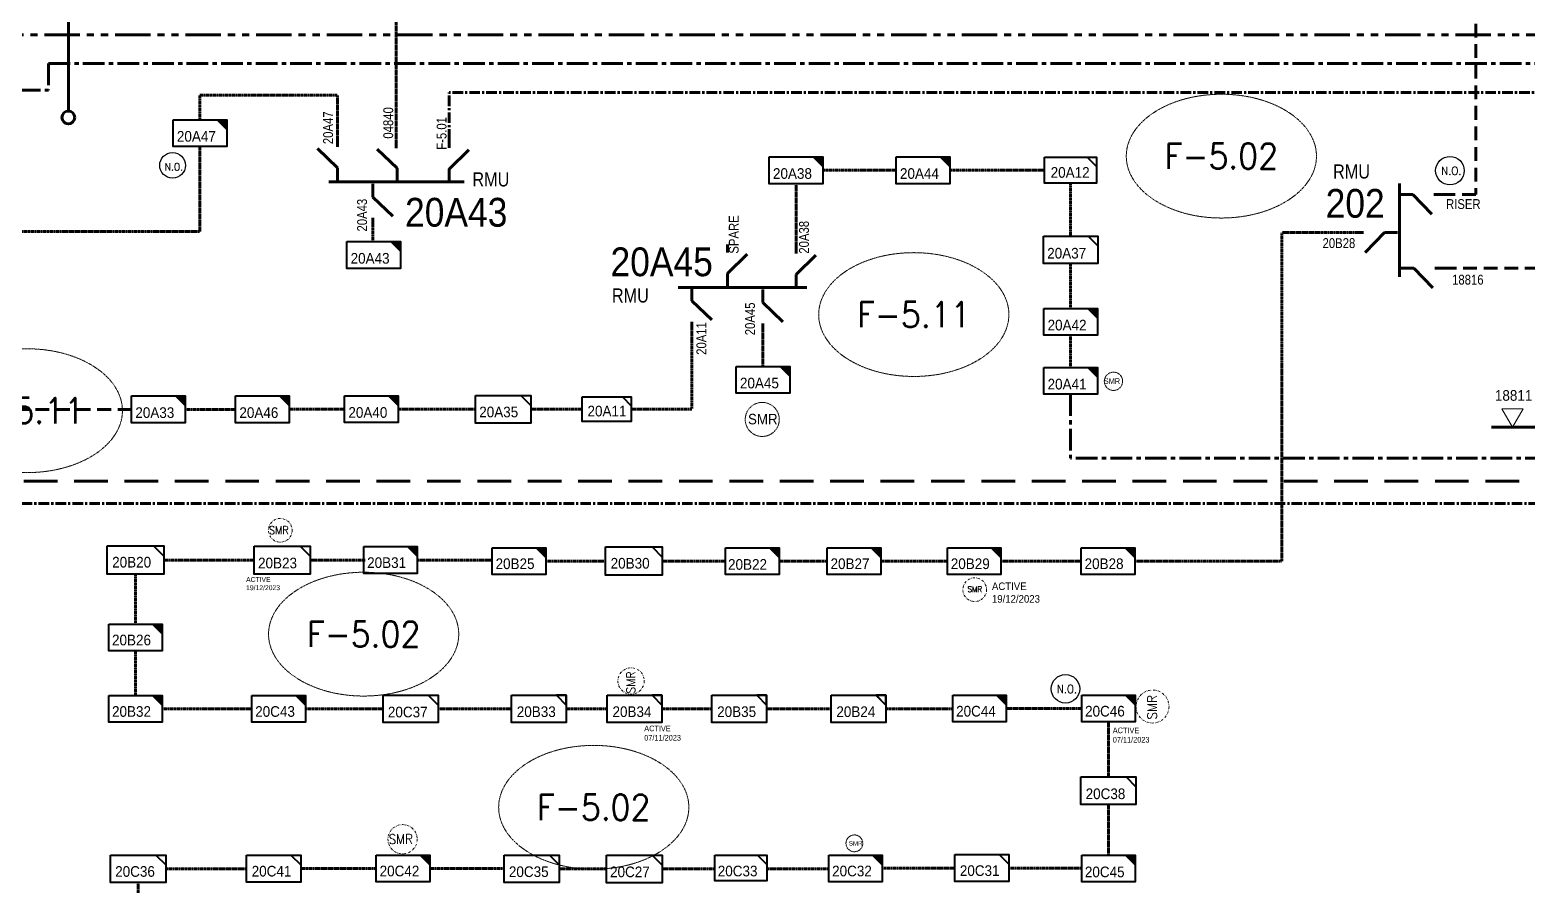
# Model space of a CAD drawing. Header units: metres. Extents: x 65984 to 144644, y -19036 to 23726.
# Drawn here: x 120301 to 120821, y 20849 to 21146 of the extents above; entities that cross this region are included whole.
import ezdxf
from ezdxf.enums import TextEntityAlignment as Align

# ---------------------------------------------------------------- set-up
doc = ezdxf.new("R2010")
doc.units = ezdxf.units.M
doc.header["$MEASUREMENT"] = 0
for name, pattern in [('( Center )', [2, 1.25, -0.25, 0.25, -0.25]), ('( Phantom )', [2.5, 1.25, -0.25, 0.25, -0.25, 0.25, -0.25]), ('DGN Style 3', [0.013877, 0, -0.013877]), ('DGN Style 4', [1.6, 0.8, -0.4, 0, -0.4]), ('HIDDEN2', [2381.25, 1587.5, -793.75])]:
    doc.linetypes.add(name, pattern=pattern)
doc.layers.get('0').update_dxf_attribs({"color": 95, "lineweight": 40})
for name, color, linetype, lineweight in [('d_eos', 111, 'Continuous', 40), ('d_eos no', 121, 'Continuous', 40), ('d_oh branch', 94, 'Continuous', 40), ('d_switch', 95, 'Continuous', 40), ('d_tf', 1, 'Continuous', 40), ('d_tf no', 6, 'Continuous', 40), ('d_ug cable', 95, 'Continuous', 40), ('d_ug main line', 95, 'Continuous', 40), ('FDR  1  05', 172, 'Continuous', 40), ('FDR  1  16', 234, 'Continuous', 40), ('fedr no', 95, 'Continuous', 40), ('Level 37', 7, 'Continuous', 0), ('O H MAIN FEEDER', 4, 'Continuous', 100), ('SW N O', 114, 'Continuous', 30)]:
    doc.layers.add(name, color=color, linetype=linetype, lineweight=lineweight)
doc.styles.add('NASKHF', font='naskhf.shx', dxfattribs={"height": 8})
doc.styles.add('Style-Arial', font='arial.ttf')
doc.styles.add('Style-ENGINEERING', font='ENGINEERING.shx')
doc.styles.add('Style-msdefault', font='msdefault.shx')
doc.styles.add('Style-simplex', font='simplex.shx')
doc.styles.add('Style-STANDARD', font='STANDARD.shx')

# ---------------------------------------------------------------- blocks, each defined once
blk = doc.blocks.new('TF_8')
at = {"color": 0, "linetype": 'ByBlock', "lineweight": -2}
blk.add_line((6.3, 4.95), (9.9, 1.35), dxfattribs=at)
blk.add_3dface([(-10.1, 4.95), (9.9, 4.95), (9.9, -5.05), (-10.1, -5.05)], dxfattribs=at)
blk = doc.blocks.new('exist.us-1000kva')
at = {"color": 0, "linetype": 'ByBlock', "lineweight": -2, "flags": 128}
blk.add_lwpolyline([(40, 12.9), (32.8, 20), (40, 20)], close=True, dxfattribs=at)
at = {"color": 0, "linetype": 'ByBlock', "lineweight": -2, "extrusion": (0, 0, -1)}
blk.add_solid([(-40, 12.9), (-32.8, 20), (-40, 20)], dxfattribs=at)
at = {"color": 0, "linetype": 'ByBlock', "lineweight": -2, "xscale": 2, "yscale": 2}
blk.add_blockref('TF_8', (20.2, 10.1), dxfattribs=at)
blk = doc.blocks.new('*U965')
at = {"layer": 'SW N O', "color": 3, "ltscale": 0.426762}
blk.add_circle((0, 0), 16.8, dxfattribs=at)
at = {"layer": 'SW N O', "color": 3, "style": 'Style-STANDARD'}
blk.add_text('N.O.', height=9.6, dxfattribs=at).set_placement((1.7, -0.2), align=Align.MIDDLE_CENTER)
blk = doc.blocks.new('TRA1_196')
at = {"layer": 'd_tf', "color": 1, "linetype": 'Continuous', "lineweight": 0, "ltscale": 0.000150064, "extrusion": (0, 0, -1), "flags": 128}
blk.add_lwpolyline([(-10, -17), (0, 0), (10, -17)], close=True, dxfattribs=at)
blk = doc.blocks.new('TRA1_195')
at = {"layer": 'd_tf', "color": 1, "linetype": 'Continuous', "lineweight": 0, "ltscale": 0.000150064, "xscale": 1.000046566207833, "yscale": 1.000046566207833, "zscale": 1.000046566207833, "rotation": 180}
blk.add_blockref('TRA1_196', (0, 0), dxfattribs=at)
blk = doc.blocks.new('*U2390')
at = {"layer": 'FDR  1  05', "color": 1, "linetype": 'Continuous', "lineweight": 40, "flags": 128}
blk.add_lwpolyline([(5.48, 4.27), (8.55, 1.2), (8.55, 4.27)], close=True, dxfattribs=at)
at = {"layer": 'FDR  1  05', "color": 1, "linetype": 'Continuous', "lineweight": 40, "xscale": 0.8535245333131425, "yscale": 0.8535245333131425, "zscale": 0.383590504411921, "rotation": 359.9999999999999}
blk.add_blockref('TF_8', (0.1, 0.05), dxfattribs=at)
blk = doc.blocks.new('*U2342')
at = {"layer": 'FDR  1  05', "color": 2, "linetype": 'Continuous', "lineweight": 40, "flags": 128}
blk.add_lwpolyline([(5.48, 4.27), (8.55, 1.2), (8.55, 4.27)], close=True, dxfattribs=at)
at = {"layer": 'FDR  1  05', "color": 2, "linetype": 'Continuous', "lineweight": 40, "xscale": 0.8535245333131425, "yscale": 0.8535245333131425, "zscale": 0.383590504411921, "rotation": 359.9999999999999}
blk.add_blockref('TF_8', (0.1, 0.05), dxfattribs=at)
blk = doc.blocks.new('*U3841')
at = {"layer": 'SW N O', "color": 3}
blk.add_circle((0, 0), 16.8, dxfattribs=at)
at = {"layer": 'SW N O', "color": 3, "insert": (1.7, -1.8), "char_height": 9.6, "attachment_point": 5, "line_spacing_factor": 0.6, "style": 'Style-STANDARD'}
blk.add_mtext('N.O.', dxfattribs=at)

msp = doc.modelspace()

# ---------------------------------------------------------------- linework, layer by layer
at = {"layer": 'd_eos', "color": 7, "linetype": 'Continuous', "lineweight": 211, "ltscale": 0.625574}
for p, q in [((120407.53, 21105.53), (120407.53, 21108.29)), ((120427.98, 21105.09), (120427.98, 21107.86)), ((120446.36, 21105.16), (120446.36, 21107.93)), ((120407.53, 21098.23), (120400.67, 21104.89)), ((120428.24, 21098.09), (120421.38, 21104.76)), ((120446.36, 21097.8), (120453.23, 21104.46)), ((120407.53, 21093.67), (120407.53, 21098.23)), ((120428.24, 21093.54), (120428.24, 21098.09)), ((120446.36, 21093.31), (120446.36, 21097.87)), ((120404.53, 21093.31), (120451.58, 21093.31)), ((120419.86, 21092.65), (120419.86, 21088.09)), ((120776.38, 21060.4), (120776.38, 21092.79)), ((120419.87, 21088.09), (120426.73, 21081.43)), ((120776.38, 21089), (120780.93, 21089)), ((120780.93, 21088.99), (120787.59, 21082.13)), ((120788.23, 21089), (120790.99, 21089)), ((120419.86, 21080.8), (120419.86, 21078.03)), ((120542.99, 21068.86), (120542.99, 21071.63)), ((120566.79, 21068.5), (120566.79, 21071.27)), ((120763.86, 21075.73), (120761.09, 21075.73)), ((120771.16, 21075.73), (120764.49, 21068.87)), ((120775.71, 21075.73), (120771.16, 21075.73)), ((120542.99, 21061.57), (120549.85, 21068.23)), ((120566.79, 21061.2), (120573.65, 21067.86)), ((120542.99, 21057.01), (120542.99, 21061.57)), ((120566.79, 21056.65), (120566.79, 21061.2)), ((120776.74, 21063.4), (120781.29, 21063.4)), ((120781.29, 21063.4), (120787.95, 21056.54)), ((120788.59, 21063.4), (120791.36, 21063.4)), ((120525.91, 21056.65), (120570.59, 21056.65)), ((120530.65, 21056.59), (120530.65, 21052.03)), ((120555.32, 21055.98), (120555.32, 21051.43)), ((120530.66, 21052.03), (120537.52, 21045.37)), ((120555.32, 21051.43), (120562.18, 21044.77)), ((120530.65, 21044.73), (120530.65, 21041.97)), ((120555.32, 21044.13), (120555.32, 21041.36))]:
    msp.add_line(p, q, dxfattribs=at)
at = {"layer": 'd_oh branch', "color": 1, "linetype": 'Continuous', "lineweight": 100}
msp.add_line((120923.79, 21008.17), (120808.29, 21008.17), dxfattribs=at)
at = {"layer": 'd_ug cable', "color": 241, "linetype": 'DGN Style 3', "lineweight": 100}
for p, q in [((120576.1, 21097.37), (120601.57, 21097.37)), ((120620.2, 21097.37), (120653.11, 21097.37)), ((120566.79, 21071.27), (120566.79, 21092.71)), ((120662.14, 21092.85), (120662.14, 21074.48)), ((120662.14, 21049.38), (120662.14, 21065.03)), ((120662.14, 21028.88), (120662.14, 21040.07)), ((120354.68, 21014.33), (120372.18, 21014.33)), ((120474.74, 21014.37), (120492.49, 21014.37))]:
    msp.add_line(p, q, dxfattribs=at)
at = {"layer": 'd_ug cable', "color": 3, "linetype": 'DGN Style 3', "lineweight": 100}
msp.add_line((120419.86, 21078.03), (120419.86, 21072.58), dxfattribs=at)
at = {"layer": 'd_ug cable', "color": 1, "linetype": 'DGN Style 3', "lineweight": 100}
for p, q in [((120347.24, 20961.99), (120378.62, 20961.99)), ((120398.06, 20961.99), (120417.26, 20961.99)), ((120435.28, 20961.99), (120461.29, 20961.99)), ((120337.4, 20939.82), (120337.4, 20957.07)), ((120337.4, 20914.93), (120337.4, 20930.46)), ((120578.99, 20910.29), (120556.59, 20910.29)), ((120597.98, 20910.29), (120621.22, 20910.29)), ((120639.8, 20910.39), (120666, 20910.39))]:
    msp.add_line(p, q, dxfattribs=at)
at = {"layer": 'd_ug cable', "color": 36, "linetype": 'DGN Style 3', "lineweight": 100}
for p, q in [((120346.69, 20910.29), (120377.83, 20910.29)), ((120396.41, 20910.29), (120423.44, 20910.29)), ((120442.54, 20910.29), (120468.02, 20910.29)), ((120501.25, 20910.29), (120487.01, 20910.29)), ((120537.6, 20910.29), (120520.24, 20910.29)), ((120675.29, 20886.66), (120675.29, 20905.74)), ((120675.29, 20877.11), (120675.29, 20859.53)), ((120347.91, 20854.74), (120376.03, 20854.74)), ((120439.61, 20854.88), (120465.47, 20854.88)), ((120484.58, 20854.75), (120500.99, 20854.75)), ((120520.26, 20854.71), (120538.63, 20854.71)), ((120621.94, 20855.02), (120596.74, 20855.02)), ((120666, 20855.02), (120640.7, 20855.02))]:
    msp.add_line(p, q, dxfattribs=at)
at = {"layer": 'd_ug cable', "color": 11, "linetype": 'HIDDEN2', "lineweight": 158, "ltscale": 0.003}
msp.add_lwpolyline([(120777.15, 21255.44), (120802.84, 21255.44), (120802.84, 21089), (120790.42, 21089)], dxfattribs=at)
at = {"layer": 'd_ug cable', "color": 3, "linetype": 'DGN Style 3', "lineweight": 100, "flags": 128}
for points in [[(120539.2, 21222.81), (120427.98, 21222.81), (120427.98, 21107.86)], [(120407.53, 21108.29), (120407.53, 21123.45), (120359.79, 21123.45), (120359.79, 21114.94)], [(120143.19, 21076.11), (120359.79, 21076.11), (120359.79, 21105.62)]]:
    msp.add_lwpolyline(points, dxfattribs=at)
at = {"layer": 'd_ug cable', "color": 1, "linetype": 'HIDDEN2', "lineweight": 158, "ltscale": 0.003}
msp.add_lwpolyline([(120791.36, 21063.4), (120841.3, 21063.4), (120841.3, 21114.44)], dxfattribs=at)
at = {"layer": 'd_ug cable', "color": 1, "linetype": 'DGN Style 3', "lineweight": 100, "flags": 128}
for points in [[(120761.29, 21075.71), (120735.54, 21075.71), (120735.54, 20961.61), (120684.41, 20961.61)], [(120500.82, 20961.61), (120479.88, 20961.61)], [(120542.33, 20961.61), (120520.34, 20961.61)], [(120577.61, 20961.61), (120560.91, 20961.61)], [(120619.37, 20961.61), (120596.19, 20961.61)], [(120665.83, 20961.61), (120637.95, 20961.61)]]:
    msp.add_lwpolyline(points, dxfattribs=at)
at = {"layer": 'd_ug cable', "color": 241, "linetype": 'DGN Style 3', "lineweight": 100, "flags": 128}
for points in [[(120530.65, 21041.97), (120530.65, 21014.37), (120509.56, 21014.37)], [(120555.32, 21041.36), (120555.32, 21029.25)], [(120410.03, 21014.37), (120390.52, 21014.37)], [(120428.66, 21014.37), (120455.78, 21014.37)]]:
    msp.add_lwpolyline(points, dxfattribs=at)
at = {"layer": 'd_ug cable', "color": 241, "linetype": 'HIDDEN2', "lineweight": 158, "ltscale": 0.003}
msp.add_lwpolyline([(120336.06, 21014.33), (120217.93, 21014.33), (120217.93, 20866.15), (120062.62, 20866.15), (120062.62, 20896.38)], dxfattribs=at)
at = {"layer": 'd_ug cable', "color": 36, "linetype": 'DGN Style 3', "lineweight": 100, "flags": 128}
for points in [[(120421.03, 20854.84), (120394.79, 20854.84)], [(120556.65, 20854.71), (120578.16, 20854.71)]]:
    msp.add_lwpolyline(points, dxfattribs=at)
at = {"layer": 'd_ug cable', "color": 38, "linetype": 'DGN Style 3', "lineweight": 100, "flags": 128}
msp.add_lwpolyline([(120501.6, 20782.45), (120338.34, 20782.45), (120338.34, 20849.96)], dxfattribs=at)
at = {"layer": 'd_ug cable', "color": 2, "linetype": 'DGN Style 3', "lineweight": 13}
for centre, radius in [((120677.03, 21024.08), 3.18), ((120555.07, 21010.83), 5.91)]:
    msp.add_circle(centre, radius, dxfattribs=at)
at = {"layer": 'd_ug cable', "color": 2, "linetype": 'DGN Style 4', "lineweight": 13}
for centre, radius in [((120387.71, 20972.31), 4.12), ((120628.85, 20951.7), 4.12), ((120509.52, 20920), 4.57), ((120690.59, 20911.11), 5.73), ((120430.16, 20865.01), 5.08)]:
    msp.add_circle(centre, radius, dxfattribs=at)
at = {"layer": 'd_ug cable', "color": 1, "linetype": 'DGN Style 3', "lineweight": 13}
msp.add_circle((120587.06, 20863.59), 2.92, dxfattribs=at)
at = {"layer": 'd_ug main line', "color": 55, "linetype": 'HIDDEN2', "lineweight": 140, "ltscale": 0.00735}
msp.add_line((120123.61, 20989.34), (121258.1, 20989.34), dxfattribs=at)
at = {"layer": 'd_ug main line', "color": 234, "linetype": '( Phantom )', "lineweight": 158, "ltscale": 9.8, "flags": 128}
msp.add_lwpolyline([(119497.34, 21144.44), (121250.47, 21144.44)], dxfattribs=at)
at = {"layer": 'd_ug main line', "color": 3, "linetype": '( Center )', "lineweight": 140, "ltscale": 2.94, "flags": 128}
msp.add_lwpolyline([(120446.36, 21107.93), (120446.36, 21124.44), (121251.65, 21124.44)], dxfattribs=at)
at = {"layer": 'd_ug main line', "color": 95, "linetype": '( Center )', "lineweight": 140, "ltscale": 2.94, "flags": 128}
msp.add_lwpolyline([(120150.02, 20653.22), (120272.41, 20653.22), (120272.42, 20981.65), (121208.23, 20981.65)], dxfattribs=at)
at = {"layer": 'FDR  1  16', "color": 211, "linetype": '( Center )', "lineweight": 140, "ltscale": 6, "flags": 128}
for points in [[(120307.19, 21134.44), (120307.19, 21125.17), (120233.57, 21125.17), (120233.57, 21107.56)], [(120307.19, 21134.44), (121261.1, 21134.44)]]:
    msp.add_lwpolyline(points, dxfattribs=at)
at = {"layer": 'FDR  1  16', "color": 241, "linetype": '( Center )', "lineweight": 158, "ltscale": 6, "flags": 128}
msp.add_lwpolyline([(120662.14, 21019.57), (120662.14, 20997.42), (121271.9, 20997.42)], dxfattribs=at)
at = {"layer": 'fedr no', "color": 82, "linetype": 'DGN Style 3', "lineweight": 13, "true_color": 0x1dc70e}
for centre in [(120714.5, 21102.29), (120607.69, 21047.26), (120299.86, 21013.87), (120416.65, 20936.25), (120496.55, 20876.11)]:
    msp.add_ellipse(centre, major_axis=(33.02, 0), ratio=0.651175, dxfattribs=at)
at = {"layer": 'O H MAIN FEEDER', "color": 55, "lineweight": 211, "ltscale": 0.488306}
for q in [(120314.19, 21234.51), (120314.19, 21120.3)]:
    msp.add_line((120314.19, 21117.91), q, dxfattribs=at)
msp.add_circle((120314.1, 21115.71), 2.21, dxfattribs=at)

# ---------------------------------------------------------------- block references
at = {"layer": 'd_tf', "color": 1, "linetype": 'Continuous', "lineweight": 0, "ltscale": 0.000150064, "xscale": 0.37, "yscale": 0.37, "zscale": 0.37, "rotation": 359.9999999999999}
msp.add_blockref('TRA1_195', (120815.56, 21008.17), dxfattribs=at)
at = {"layer": 'd_tf no', "color": 121, "linetype": 'Continuous', "lineweight": 40, "zscale": 0.4267622666565712, "rotation": 359.9999999999999}
for name, p, xscale, yscale in [('TF_8', (120388.44, 20962.04), 0.9720894791952127, 0.9720894791952127), ('exist.us-1000kva', (120619.37, 20956.97), 0.464546894241181, 0.464546894241181), ('exist.us-1000kva', (120578.16, 20850.23), 0.464546894241181, 0.464546894241181)]:
    msp.add_blockref(name, p, dxfattribs=dict(at, xscale=xscale, yscale=yscale))
at = {"layer": 'FDR  1  05', "color": 3, "linetype": 'Continuous', "lineweight": 40, "xscale": 0.4656614808427965, "yscale": 0.4656614808427965, "zscale": 0.4267622666565712, "rotation": 359.9999999999999}
for p in [(120350.48, 21105.62), (120410.8, 21063.27)]:
    msp.add_blockref('exist.us-1000kva', p, dxfattribs=at)
at = {"layer": 'FDR  1  05', "color": 241, "linetype": 'Continuous', "lineweight": 40, "zscale": 0.4267622666565712, "rotation": 359.9999999999999}
for name, p, xscale, yscale in [('exist.us-1000kva', (120557.48, 21092.71), 0.4656614808427965, 0.4656614808427965), ('exist.us-1000kva', (120601.57, 21092.71), 0.4656614808427965, 0.4656614808427965), ('TF_8', (120662.24, 21097.42), 0.9038214102303195, 0.9038214102303195), ('TF_8', (120662.24, 21069.81), 0.944981180997207, 0.944981180997207), ('exist.us-1000kva', (120652.83, 21040.07), 0.4656614808427965, 0.4656614808427965), ('exist.us-1000kva', (120546.01, 21019.93), 0.4656614808427965, 0.4656614808427965), ('exist.us-1000kva', (120336.06, 21009.67), 0.4656614808427965, 0.4656614808427965), ('exist.us-1000kva', (120372.18, 21009.67), 0.4656614808427965, 0.4656614808427965), ('exist.us-1000kva', (120410.03, 21009.71), 0.4656614808427965, 0.4656614808427965), ('TF_8', (120465.24, 21014.42), 0.9602043413536009, 0.9602043413536009), ('TF_8', (120501.11, 21014.41), 0.8535245333131425, 0.8535245333131425)]:
    msp.add_blockref(name, p, dxfattribs=dict(at, xscale=xscale, yscale=yscale))
at = {"layer": 'FDR  1  05', "color": 2, "linetype": 'Continuous', "lineweight": 40, "zscale": 0.4267622666565712, "rotation": 359.9999999999999}
for p, xscale, yscale in [((120652.83, 21019.57), 0.4656614808427965, 0.4656614808427965), ((120666, 20905.74), 0.464546894241181, 0.464546894241181), ((120421.03, 20850.23), 0.464546894241181, 0.464546894241181)]:
    msp.add_blockref('exist.us-1000kva', p, dxfattribs=dict(at, xscale=xscale, yscale=yscale))
at = {"layer": 'FDR  1  05', "color": 1, "linetype": 'Continuous', "lineweight": 40, "zscale": 0.4267622666565712, "rotation": 359.9999999999999}
for name, p, xscale, yscale in [('TF_8', (120337.5, 20962.04), 0.9843075224650472, 0.9843075224650472), ('exist.us-1000kva', (120416.69, 20957.35), 0.464546894241181, 0.464546894241181), ('exist.us-1000kva', (120461.29, 20956.97), 0.464546894241181, 0.464546894241181), ('TF_8', (120510.6, 20961.66), 0.9843075224650472, 0.9843075224650472), ('exist.us-1000kva', (120542.33, 20956.97), 0.464546894241181, 0.464546894241181), ('exist.us-1000kva', (120577.61, 20956.97), 0.464546894241181, 0.464546894241181), ('exist.us-1000kva', (120665.83, 20956.97), 0.464546894241181, 0.464546894241181), ('exist.us-1000kva', (120328.11, 20930.46), 0.464546894241181, 0.464546894241181), ('exist.us-1000kva', (120328.11, 20905.64), 0.464546894241181, 0.464546894241181), ('exist.us-1000kva', (120377.83, 20905.64), 0.464546894241181, 0.464546894241181), ('TF_8', (120433.09, 20910.33), 0.9550810409322019, 0.9550810409322019), ('exist.us-1000kva', (120621.22, 20905.74), 0.464546894241181, 0.464546894241181)]:
    msp.add_blockref(name, p, dxfattribs=dict(at, xscale=xscale, yscale=yscale))
at = {"layer": 'FDR  1  05', "color": 1, "linetype": 'Continuous', "lineweight": 40, "xscale": 1.112546483158744, "yscale": 1.112546483158744, "zscale": 1.112546483158744}
for p in [(120477.5, 20910.28), (120547.08, 20910.28), (120588.47, 20910.28)]:
    msp.add_blockref('*U2390', p, dxfattribs=at)
at = {"layer": 'FDR  1  05', "color": 2, "linetype": 'Continuous', "lineweight": 40, "xscale": 1.112546483158744, "yscale": 1.112546483158744, "zscale": 1.112546483158744}
msp.add_blockref('*U2342', (120510.73, 20910.28), dxfattribs=at)
at = {"layer": 'FDR  1  05', "color": 36, "linetype": 'Continuous', "lineweight": 40, "zscale": 0.4267622666565712, "rotation": 359.9999999999999}
for name, p, xscale, yscale in [('TF_8', (120675.39, 20881.93), 0.9550810409322019, 0.9550810409322019), ('TF_8', (120338.44, 20854.79), 0.9570016432317069, 0.9570016432317069), ('TF_8', (120385.5, 20854.88), 0.9379195286510448, 0.9379195286510448), ('TF_8', (120475.12, 20854.8), 0.9555297832350348, 0.9555297832350348), ('TF_8', (120510.72, 20854.76), 0.9631997363045983, 0.9631997363045983), ('TF_8', (120547.73, 20855.07), 0.9009859734415152, 0.9009859734415152), ('TF_8', (120631.41, 20855.07), 0.9379195286510448, 0.9379195286510448), ('exist.us-1000kva', (120666, 20850.23), 0.464546894241181, 0.464546894241181)]:
    msp.add_blockref(name, p, dxfattribs=dict(at, xscale=xscale, yscale=yscale))
at = {"layer": 'SW N O', "color": 3}
for name, p, xscale, yscale, zscale in [('*U3841', (120350.3, 21099.09), 0.265562517187993, 0.265562517187993, 0.265562517187993), ('*U965', (120793.86, 21097.24), 0.2950694635422144, 0.2950694635422144, 0.2950694635422144), ('*U965', (120660.37, 20917.26), 0.2950694635422144, 0.2950694635422144, 0.2950694635422144)]:
    msp.add_blockref(name, p, dxfattribs=dict(at, xscale=xscale, yscale=yscale, zscale=zscale))

# ---------------------------------------------------------------- texts
at = {"layer": 'd_eos no', "color": 7, "linetype": 'Continuous', "lineweight": 140, "style": 'Style-Arial', "width": 0.88}
for s, p in [('20A43', (120431.02, 21087.79)), ('20A45', (120502.38, 21070.58))]:
    msp.add_text(s, height=10, dxfattribs=at).set_placement(p, align=Align.TOP_LEFT)
msp.add_text('202', height=10, dxfattribs=at).set_placement((120750.71, 21080.89))
at = {"layer": 'd_switch', "color": 36, "linetype": 'Continuous', "lineweight": 30, "style": 'Style-ENGINEERING', "width": 0.857143}
for s, rotation, p in [('20A47', 90.0011, (120406.01, 21106.45)), ('SPARE', 90.0004, (120546.88, 21068.41)), ('20A38', 90.0004, (120571.27, 21068.41))]:
    msp.add_text(s, height=3.43, rotation=rotation, dxfattribs=at).set_placement(p)
for s, p in [('04840', (120423.47, 21108.36)), ('F-5.01', (120442, 21104.5)), ('20A43', (120414.39, 21076.1))]:
    msp.add_text(s, height=3.43, rotation=89.9996, dxfattribs=at).set_placement(p, align=Align.TOP_LEFT)
msp.add_text('RISER', height=3.43, rotation=0.0007, dxfattribs=at).set_placement((120804.52, 21087.35), align=Align.TOP_RIGHT)
at = {"layer": 'd_switch', "color": 1, "linetype": 'Continuous', "lineweight": 30, "style": 'Style-ENGINEERING', "width": 0.857143}
for s, p in [('20B28', (120761, 21073.79)), ('18816', (120805.55, 21061.1))]:
    msp.add_text(s, height=3.43, rotation=0.0007, dxfattribs=at).set_placement(p, align=Align.TOP_RIGHT)
at = {"layer": 'd_switch', "color": 36, "linetype": 'Continuous', "lineweight": 30, "style": 'Style-ENGINEERING', "width": 0.857143}
for s, rotation, p in [('20A45', 90, (120552.54, 21051.44)), ('20A11', 89.9996, (120535.63, 21044.64))]:
    msp.add_text(s, height=3.43, rotation=rotation, dxfattribs=at).set_placement(p, align=Align.RIGHT)
at = {"layer": 'd_tf no', "color": 3, "linetype": 'Continuous', "lineweight": 40, "style": 'Style-msdefault', "width": 0.945946}
for s, p in [('20A47', (120351.8, 21111.01)), ('20A43', (120412.12, 21068.65))]:
    msp.add_text(s, height=3.7, dxfattribs=at).set_placement(p, align=Align.TOP_LEFT)
at = {"layer": 'd_tf no', "color": 241, "linetype": 'Continuous', "lineweight": 40, "style": 'Style-msdefault', "width": 0.945946}
for s, p in [('20A38', (120558.79, 21098.1)), ('20A44', (120602.89, 21098.1)), ('20A12', (120655.22, 21098.48)), ('20A37', (120654.02, 21070.42)), ('20A42', (120654.15, 21045.45)), ('20A45', (120547.32, 21025.32)), ('20A33', (120337.37, 21015.05)), ('20A46', (120373.5, 21015.05)), ('20A40', (120411.35, 21015.1)), ('20A35', (120456.79, 21015.27)), ('20A11', (120494.38, 21015.59))]:
    msp.add_text(s, height=3.7, dxfattribs=at).set_placement(p, align=Align.TOP_LEFT)
at = {"layer": 'd_tf no', "color": 2, "linetype": 'Continuous', "lineweight": 40, "style": 'Style-msdefault', "width": 0.945946}
for s, p in [('20A41', (120654.15, 21024.95)), ('20B34', (120503.06, 20911.17)), ('20C46', (120667.17, 20911.34)), ('20C42', (120422.2, 20855.83))]:
    msp.add_text(s, height=3.7, dxfattribs=at).set_placement(p, align=Align.TOP_LEFT)
at = {"layer": 'd_tf no', "color": 1, "linetype": 'Continuous', "lineweight": 40, "style": 'Style-msdefault', "width": 0.945946}
for s, height, p in [('18811', 3.7, (120809.48, 21021.02)), ('SMR', 3.655, (120550.12, 21012.77)), ('20B20', 3.7, (120329.32, 20963.1)), ('20B31', 3.7, (120417.86, 20962.94)), ('20B25', 3.7, (120462.46, 20962.56)), ('20B30', 3.7, (120502.42, 20962.72)), ('20B22', 3.7, (120543.19, 20962.32)), ('20B27', 3.7, (120578.78, 20962.56)), ('20B28', 3.7, (120667, 20962.56)), ('20B26', 3.7, (120329.27, 20936.06)), ('20B32', 3.7, (120329.27, 20911.24)), ('20C43', 3.7, (120378.99, 20911.24)), ('20C37', 3.7, (120425.07, 20911.05)), ('20B33', 3.7, (120469.83, 20911.17)), ('20B35', 3.7, (120539.41, 20911.17)), ('20B24', 3.7, (120580.8, 20911.17)), ('20C44', 3.7, (120622.39, 20911.34))]:
    msp.add_text(s, height=height, dxfattribs=at).set_placement(p, align=Align.TOP_LEFT)
at = {"layer": 'd_tf no', "color": 1, "linetype": 'Continuous', "lineweight": 13, "style": 'Style-simplex', "width": 0.909091}
for height, p in [(2.698, (120387.22, 20972.37)), (1.974, (120628.88, 20951.87)), (3.331, (120429.56, 20865.09))]:
    msp.add_text('SMR', height=height, dxfattribs=at).set_placement(p, align=Align.MIDDLE_CENTER)
at = {"layer": 'd_tf no', "color": 121, "linetype": 'Continuous', "lineweight": 40, "style": 'Style-msdefault', "width": 0.945946}
for s, p in [('20B23', (120379.98, 20962.81)), ('20B29', (120620.54, 20962.56)), ('20C32', (120579.33, 20855.83))]:
    msp.add_text(s, height=3.7, dxfattribs=at).set_placement(p, align=Align.TOP_LEFT)
at = {"layer": 'd_tf no', "color": 1, "linetype": 'Continuous', "lineweight": 13, "style": 'Style-simplex', "width": 0.909091}
for height, p in [(2.998, (120509.44, 20919.46)), (3.338, (120690.47, 20910.82))]:
    msp.add_text('SMR', height=height, rotation=90, dxfattribs=at).set_placement(p, align=Align.MIDDLE_CENTER)
at = {"layer": 'd_tf no', "color": 36, "linetype": 'Continuous', "lineweight": 40, "style": 'Style-msdefault', "width": 0.945946}
for s, p in [('20C38', (120667.36, 20882.65)), ('20C36', (120330.37, 20855.67)), ('20C41', (120377.77, 20855.77)), ('20C35', (120467.09, 20855.59)), ('20C27', (120502.22, 20855.53)), ('20C33', (120539.62, 20855.82)), ('20C31', (120623.68, 20855.96)), ('20C45', (120667.1, 20855.51))]:
    msp.add_text(s, height=3.7, dxfattribs=at).set_placement(p, align=Align.TOP_LEFT)
at = {"layer": 'd_tf no', "color": 121, "linetype": 'Continuous', "lineweight": 40, "attachment_point": 1, "style": 'NASKHF'}
for s, insert, char_height in [('\\Fmsdefault;\\H1x;\\W0.945946;ACTIVE\\P19/12/2023', (120375.84, 20956.09), 1.7096), ('\\Fmsdefault;\\H1x;\\W0.945946;ACTIVE\\P19/12/2023', (120634.83, 20954.21), 2.6324), ('\\Fmsdefault;\\H1x;\\W0.945946;ACTIVE\\P07/11/2023\\P', (120514.08, 20904.49), 1.9522), ('\\Fmsdefault;\\H1x;\\W0.945946;ACTIVE\\P07/11/2023\\P', (120676.78, 20903.81), 1.9522)]:
    msp.add_mtext(s, dxfattribs=dict(at, insert=insert, char_height=char_height))
at = {"layer": 'd_tf no', "color": 2, "lineweight": 13, "insert": (120585.14, 20864.33), "char_height": 1.5089, "attachment_point": 1, "style": 'NASKHF'}
msp.add_mtext('\\Fmsdefault;\\H1x;\\W0.925;SMR\\P', dxfattribs=at)
at = {"layer": 'fedr no', "color": 6, "linetype": 'Continuous', "lineweight": 40, "char_height": 8.852, "attachment_point": 5, "style": 'Style-STANDARD'}
for s, insert in [('F-5.02', (120714.5, 21102.29)), ('F-5.11', (120607.69, 21047.26)), ('F-5.11', (120299.86, 21013.87)), ('F-5.02', (120416.65, 20936.25)), ('F-5.02', (120496.55, 20876.11))]:
    msp.add_mtext(s, dxfattribs=dict(at, insert=insert))
at = {"layer": 'Level 37', "color": 7, "linetype": 'Continuous', "lineweight": 100, "style": 'Style-msdefault', "width": 0.86}
for p in [(120766.11, 21099.4), (120467.25, 21096.66), (120515.69, 21056.34)]:
    msp.add_text('RMU', height=4.9, rotation=0.0004, dxfattribs=at).set_placement(p, align=Align.TOP_RIGHT)
at = {"layer": 'Level 37', "color": 1, "linetype": 'Continuous', "lineweight": 13, "style": 'Style-msdefault', "width": 0.86}
msp.add_text('SMR', height=1.947, rotation=359.9996, dxfattribs=at).set_placement((120679.33, 21023.18), align=Align.RIGHT)

doc.saveas('drawing.dxf')
